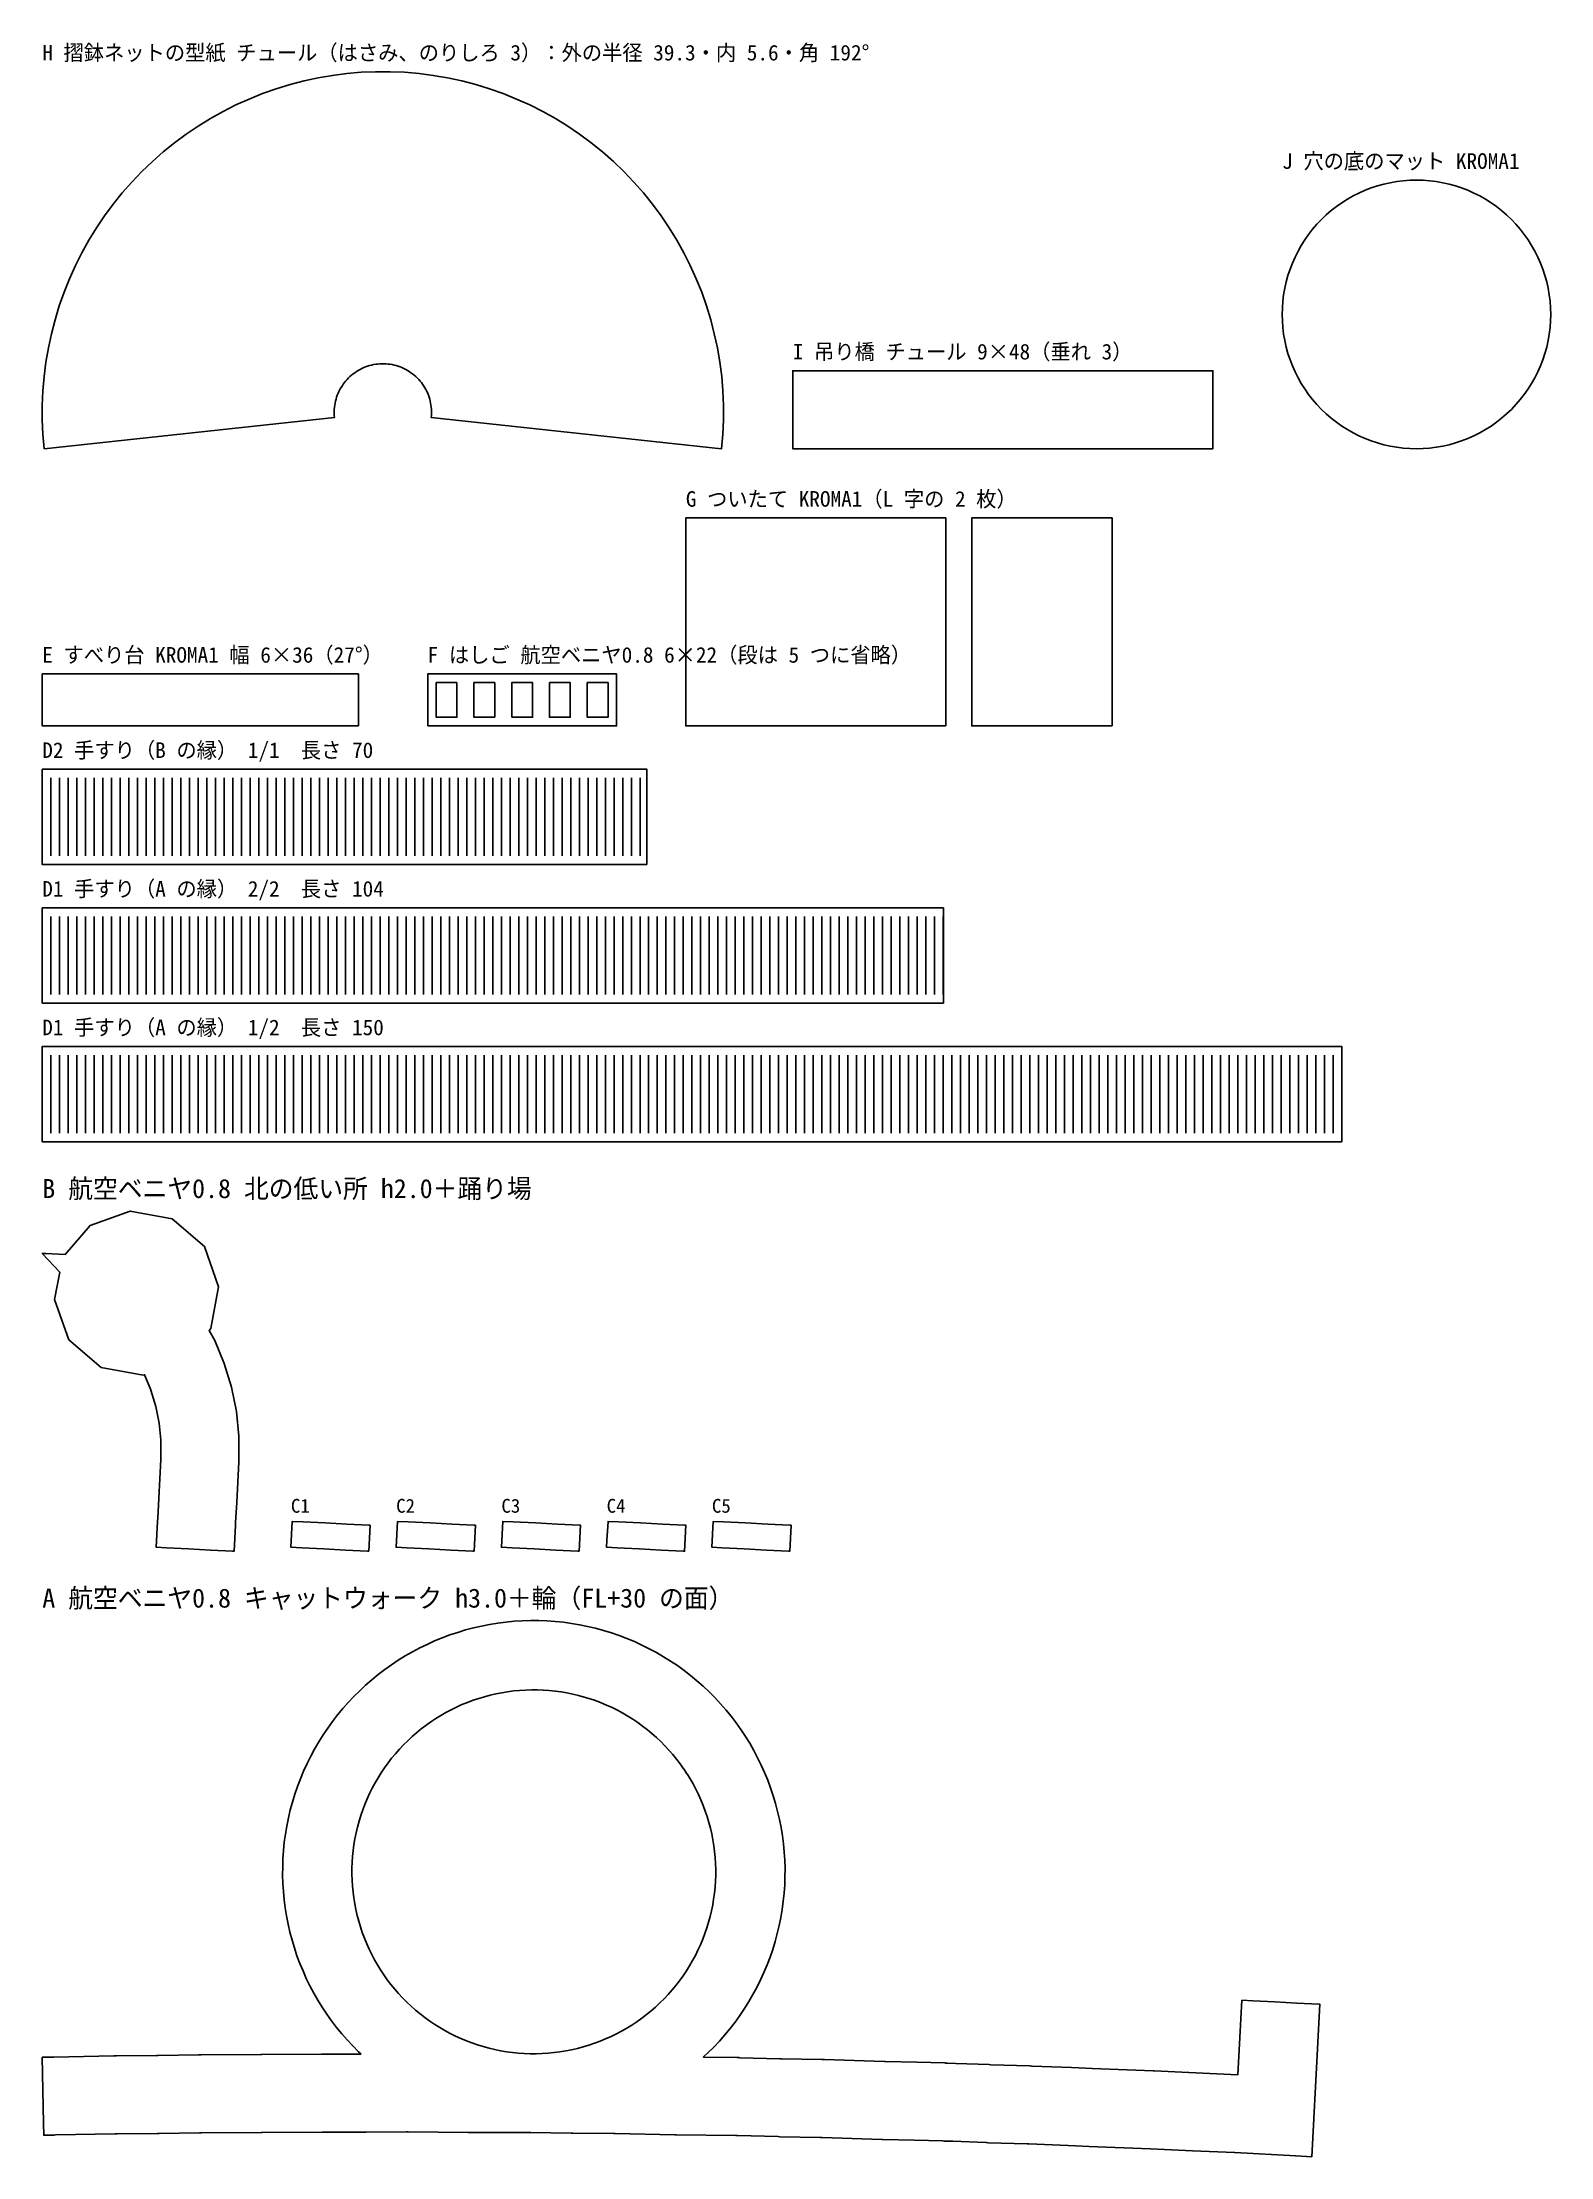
# Model space of a CAD drawing. Header units: millimetres. Extents: x 5 to 179, y 5 to 249.
import ezdxf

# ---------------------------------------------------------------- set-up
doc = ezdxf.new("R2010")
doc.units = ezdxf.units.MM
for name, color, linetype in [('CUT_red', 1, 'Continuous'), ('ENGRAVE_blue', 5, 'Continuous'), ('REF_delete', 7, 'Continuous')]:
    doc.layers.add(name, color=color, linetype=linetype)

msp = doc.modelspace()

# ---------------------------------------------------------------- linework, layer by layer
at = {"layer": 'CUT_red'}
for points in [[(179.13, 217.65), (179.11, 216.89), (179.06, 216.13), (178.96, 215.37), (178.83, 214.62), (178.67, 213.88), (178.46, 213.15), (178.23, 212.42), (177.95, 211.72), (177.64, 211.02), (177.3, 210.34), (176.93, 209.68), (176.52, 209.04), (176.08, 208.41), (175.61, 207.81), (175.12, 207.24), (174.59, 206.69), (174.04, 206.16), (173.46, 205.67), (172.86, 205.2), (172.24, 204.76), (171.6, 204.35), (170.94, 203.98), (170.26, 203.63), (169.56, 203.33), (168.85, 203.05), (168.13, 202.81), (167.4, 202.61), (166.66, 202.44), (165.91, 202.31), (165.15, 202.22), (164.39, 202.17), (163.63, 202.15), (162.87, 202.17), (162.11, 202.22), (161.36, 202.31), (160.61, 202.44), (159.87, 202.61), (159.13, 202.81), (158.41, 203.05), (157.7, 203.33), (157, 203.63), (156.32, 203.98), (155.66, 204.35), (155.02, 204.76), (154.4, 205.2), (153.8, 205.67), (153.22, 206.16), (152.67, 206.69), (152.15, 207.24), (151.65, 207.81), (151.18, 208.41), (150.74, 209.04), (150.34, 209.68), (149.96, 210.34), (149.62, 211.02), (149.31, 211.72), (149.04, 212.42), (148.8, 213.15), (148.6, 213.88), (148.43, 214.62), (148.3, 215.37), (148.21, 216.13), (148.15, 216.89), (148.13, 217.65), (148.15, 218.41), (148.21, 219.17), (148.3, 219.92), (148.43, 220.67), (148.6, 221.41), (148.8, 222.15), (149.04, 222.87), (149.31, 223.58), (149.62, 224.27), (149.96, 224.95), (150.34, 225.62), (150.74, 226.26), (151.18, 226.88), (151.65, 227.48), (152.15, 228.06), (152.67, 228.61), (153.22, 229.13), (153.8, 229.63), (154.4, 230.1), (155.02, 230.53), (155.66, 230.94), (156.32, 231.32), (157, 231.66), (157.7, 231.97), (158.41, 232.24), (159.13, 232.48), (159.87, 232.68), (160.61, 232.85), (161.36, 232.98), (162.11, 233.07), (162.87, 233.13), (163.63, 233.15), (164.39, 233.13), (165.15, 233.07), (165.91, 232.98), (166.66, 232.85), (167.4, 232.68), (168.13, 232.48), (168.85, 232.24), (169.56, 231.97), (170.26, 231.66), (170.94, 231.32), (171.6, 230.94), (172.24, 230.53), (172.86, 230.1), (173.46, 229.63), (174.04, 229.13), (174.59, 228.61), (175.12, 228.06), (175.61, 227.48), (176.08, 226.88), (176.52, 226.26), (176.93, 225.62), (177.3, 224.95), (177.64, 224.27), (177.95, 223.58), (178.23, 222.87), (178.46, 222.15), (178.67, 221.41), (178.83, 220.67), (178.96, 219.92), (179.06, 219.17), (179.11, 218.41), (179.13, 217.65)], [(109.29, 170.15), (109.29, 194.15), (79.29, 194.15), (79.29, 170.15), (109.29, 170.15)], [(128.49, 170.15), (128.49, 194.15), (112.29, 194.15), (112.29, 170.15), (128.49, 170.15)], [(41.49, 170.15), (41.49, 176.15), (5, 176.15), (5, 170.15), (41.49, 170.15)], [(49.49, 170.15), (49.49, 176.15), (71.29, 176.15), (71.29, 170.15), (49.49, 170.15)], [(52.87, 175.15), (50.47, 175.15), (50.47, 171.15), (52.87, 171.15), (52.87, 175.15)], [(57.23, 171.15), (57.23, 175.15), (54.83, 175.15), (54.83, 171.15), (57.23, 171.15)], [(59.19, 171.15), (61.59, 171.15), (61.59, 175.15), (59.19, 175.15), (59.19, 171.15)], [(63.55, 175.15), (63.55, 171.15), (65.95, 171.15), (65.95, 175.15), (63.55, 175.15)], [(70.31, 175.15), (67.91, 175.15), (67.91, 171.15), (70.31, 171.15), (70.31, 175.15)], [(74.8, 154.15), (74.8, 165.15), (5, 165.15), (5, 154.15), (74.8, 154.15)], [(109.02, 138.15), (109.02, 149.15), (5, 149.15), (5, 138.15), (109.02, 138.15)], [(155, 122.15), (155, 133.15), (5, 133.15), (5, 122.15), (155, 122.15)], [(15.15, 114.15), (15.15, 114.15), (19.98, 113.25), (19.98, 113.25), (19.98, 113.25), (23.72, 110.06), (23.72, 110.06), (23.72, 110.06), (25.36, 105.42), (25.36, 105.42), (25.36, 105.42), (24.47, 100.59), (24.47, 100.59), (24.47, 100.59), (24.28, 100.37), (24.28, 100.37), (24.28, 100.37), (24.28, 100.36), (24.28, 100.36), (24.28, 100.36), (24.28, 100.36), (24.28, 100.36), (24.28, 100.36), (24.28, 100.36), (24.28, 100.36), (24.28, 100.36), (24.28, 100.36), (24.9, 99.22), (24.9, 99.22), (26.01, 96.57), (26.01, 96.57), (26.86, 93.83), (26.86, 93.82), (27.42, 91.01), (27.42, 91.01), (27.7, 88.15), (27.7, 88.15), (27.69, 85.21), (27.69, 85.21), (27.44, 80.53), (27.31, 78.2), (27.3, 77.9), (27.3, 77.88), (27.3, 77.88), (27.3, 77.85), (27.3, 77.85), (27.14, 74.88), (27.14, 74.88), (27.14, 74.88), (26.98, 74.89), (26.98, 74.89), (24.43, 75.02), (24.43, 75.02), (21.88, 75.15), (21.88, 75.15), (19.33, 75.28), (19.33, 75.28), (18.15, 75.34), (18.15, 75.34), (18.15, 75.34), (18.15, 75.34), (18.31, 78.33), (18.31, 78.33), (18.31, 78.36), (18.31, 78.36), (18.31, 78.38), (18.33, 78.68), (18.45, 81.01), (18.69, 85.47), (18.69, 85.47), (18.7, 87.73), (18.7, 87.73), (18.51, 89.68), (18.51, 89.68), (18.12, 91.61), (18.12, 91.61), (17.54, 93.49), (17.54, 93.5), (16.8, 95.25), (16.8, 95.25), (16.8, 95.26), (16.8, 95.26), (16.8, 95.26), (16.8, 95.26), (16.8, 95.26), (16.8, 95.26), (16.8, 95.26), (16.8, 95.26), (16.79, 95.26), (16.79, 95.26), (16.79, 95.26), (16.79, 95.26), (16.79, 95.26), (16.79, 95.26), (16.64, 95.21), (16.64, 95.21), (16.64, 95.21), (11.8, 96.1), (11.8, 96.1), (11.8, 96.1), (8.06, 99.29), (8.06, 99.29), (8.06, 99.29), (6.42, 103.93), (6.42, 103.93), (6.42, 103.93), (7.01, 107.1), (7.01, 107.1), (7.01, 107.1), (7.01, 107.1), (7.01, 107.1), (7.01, 107.1), (7.01, 107.1), (7.01, 107.1), (7.01, 107.11), (7.01, 107.11), (7.01, 107.11), (5, 109.26), (5, 109.26), (5, 109.26), (5.4, 109.24), (7.64, 109.15), (7.64, 109.15), (7.64, 109.15), (7.64, 109.15), (7.64, 109.15), (7.64, 109.15), (7.64, 109.15), (7.64, 109.15), (7.65, 109.15), (7.65, 109.15), (10.51, 112.5), (10.51, 112.5), (10.51, 112.5), (15.15, 114.15), (15.15, 114.15)], [(42.69, 74.88), (42.55, 74.89), (40.02, 75.02), (37.49, 75.15), (34.96, 75.28), (33.7, 75.34), (33.86, 78.33), (35.1, 78.27), (37.64, 78.15), (40.17, 78.02), (42.71, 77.89), (42.85, 77.88), (42.69, 74.88)], [(54.84, 74.88), (54.7, 74.89), (52.16, 75.02), (49.63, 75.15), (47.09, 75.28), (45.85, 75.34), (46.01, 78.33), (47.24, 78.27), (49.78, 78.15), (52.32, 78.02), (54.86, 77.89), (55, 77.88), (54.84, 74.88)], [(66.99, 74.88), (66.84, 74.89), (64.3, 75.02), (61.77, 75.15), (59.23, 75.28), (58, 75.34), (58.16, 78.33), (59.37, 78.27), (61.92, 78.15), (64.46, 78.02), (67, 77.89), (67.15, 77.88), (66.99, 74.88)], [(79.18, 75.64), (79.14, 74.88), (78.99, 74.89), (76.45, 75.02), (73.9, 75.15), (71.36, 75.28), (70.15, 75.34), (70.19, 76.12), (70.31, 78.33), (71.51, 78.27), (74.05, 78.15), (76.6, 78.02), (79.15, 77.89), (79.3, 77.88), (79.18, 75.64)], [(91.45, 77.85), (91.29, 74.88), (91.14, 74.89), (88.59, 75.02), (86.04, 75.15), (83.5, 75.28), (82.3, 75.34), (82.46, 78.33), (83.64, 78.27), (86.19, 78.15), (88.74, 78.02), (91.29, 77.89), (91.45, 77.88), (91.45, 77.85)], [(5, 16.48), (5, 16.48), (6.24, 16.5), (6.24, 16.5), (6.35, 16.5), (6.35, 16.5), (13.25, 16.64), (13.28, 16.64), (13.31, 16.64), (13.48, 16.65), (13.52, 16.65), (13.55, 16.65), (18.2, 16.69), (18.2, 16.69), (18.37, 16.69), (18.37, 16.69), (23.02, 16.76), (23.06, 16.76), (23.09, 16.76), (23.26, 16.77), (23.3, 16.77), (23.33, 16.77), (30.22, 16.79), (30.22, 16.79), (30.34, 16.79), (30.34, 16.79), (37.23, 16.85), (37.26, 16.85), (37.3, 16.85), (37.47, 16.85), (37.5, 16.85), (37.54, 16.85), (41.77, 16.84), (41.77, 16.84), (41.77, 16.84), (41.77, 16.84), (41.77, 16.84), (41.77, 16.84), (41.77, 16.84), (41.77, 16.84), (41.77, 16.85), (41.77, 16.85), (41.77, 16.85), (41.77, 16.85), (41.77, 16.85), (41.78, 16.85), (41.78, 16.85), (41.78, 16.85), (41.78, 16.85), (41.78, 16.85), (41.78, 16.85), (41.77, 16.86), (41.77, 16.86), (41.77, 16.86), (41.77, 16.86), (41.77, 16.86), (41.77, 16.86), (41.51, 17.11), (41.51, 17.11), (40.84, 17.78), (40.84, 17.78), (40.19, 18.48), (40.19, 18.48), (39.57, 19.19), (39.57, 19.19), (38.97, 19.93), (38.97, 19.93), (38.39, 20.68), (38.39, 20.68), (37.84, 21.46), (37.84, 21.46), (37.32, 22.25), (37.32, 22.25), (36.82, 23.06), (36.82, 23.06), (36.35, 23.88), (36.35, 23.88), (35.9, 24.72), (35.9, 24.72), (35.48, 25.57), (35.48, 25.57), (35.1, 26.44), (35.1, 26.44), (34.74, 27.31), (34.74, 27.31), (34.4, 28.2), (34.4, 28.2), (34.1, 29.1), (34.1, 29.1), (33.83, 30.01), (33.83, 30.01), (33.59, 30.93), (33.59, 30.93), (33.37, 31.85), (33.37, 31.85), (33.19, 32.79), (33.19, 32.79), (33.04, 33.72), (33.04, 33.72), (32.92, 34.66), (32.92, 34.66), (32.83, 35.61), (32.83, 35.61), (32.77, 36.55), (32.77, 36.56), (32.74, 37.5), (32.74, 37.5), (32.75, 38.45), (32.75, 38.45), (32.78, 39.4), (32.78, 39.4), (32.84, 40.35), (32.84, 40.35), (32.94, 41.29), (32.94, 41.29), (33.07, 42.23), (33.07, 42.23), (33.22, 43.17), (33.22, 43.17), (33.41, 44.1), (33.41, 44.1), (33.63, 45.02), (33.63, 45.02), (33.88, 45.94), (33.88, 45.94), (34.16, 46.84), (34.16, 46.84), (34.47, 47.74), (34.47, 47.74), (34.8, 48.63), (34.8, 48.63), (35.17, 49.51), (35.17, 49.51), (35.56, 50.37), (35.56, 50.37), (35.99, 51.22), (35.99, 51.22), (36.44, 52.05), (36.44, 52.05), (36.91, 52.87), (36.91, 52.87), (37.42, 53.68), (37.42, 53.68), (37.95, 54.47), (37.95, 54.47), (38.5, 55.24), (38.5, 55.24), (39.08, 55.99), (39.08, 55.99), (39.69, 56.72), (39.69, 56.72), (40.31, 57.43), (40.31, 57.43), (40.96, 58.12), (40.96, 58.12), (41.64, 58.79), (41.64, 58.79), (42.33, 59.44), (42.33, 59.44), (43.05, 60.06), (43.05, 60.06), (43.78, 60.66), (43.78, 60.66), (44.54, 61.23), (44.54, 61.23), (45.31, 61.78), (45.31, 61.78), (46.1, 62.31), (46.1, 62.31), (46.91, 62.81), (46.91, 62.81), (47.73, 63.28), (47.73, 63.28), (48.57, 63.72), (48.57, 63.72), (49.42, 64.14), (49.42, 64.14), (50.29, 64.53), (50.29, 64.53), (51.17, 64.89), (51.17, 64.89), (52.06, 65.22), (52.06, 65.22), (52.96, 65.52), (52.96, 65.52), (53.87, 65.8), (53.87, 65.8), (54.78, 66.04), (54.78, 66.04), (55.71, 66.25), (55.71, 66.25), (56.64, 66.43), (56.64, 66.43), (57.58, 66.59), (57.58, 66.59), (58.52, 66.71), (58.52, 66.71), (59.46, 66.8), (59.46, 66.8), (60.41, 66.86), (60.41, 66.86), (61.36, 66.88), (61.36, 66.88), (62.31, 66.88), (62.31, 66.88), (63.25, 66.85), (63.25, 66.85), (64.2, 66.78), (64.2, 66.78), (65.15, 66.69), (65.15, 66.69), (66.09, 66.56), (66.09, 66.56), (67.02, 66.4), (67.02, 66.4), (67.95, 66.21), (67.95, 66.21), (68.88, 65.99), (68.88, 65.99), (69.79, 65.75), (69.79, 65.75), (70.7, 65.47), (70.7, 65.47), (71.6, 65.16), (71.6, 65.16), (72.48, 64.82), (72.48, 64.82), (73.36, 64.46), (73.36, 64.46), (74.22, 64.06), (74.22, 64.06), (75.07, 63.64), (75.07, 63.64), (75.91, 63.19), (75.91, 63.19), (76.73, 62.71), (76.73, 62.71), (77.53, 62.21), (77.53, 62.21), (78.32, 61.68), (78.32, 61.68), (79.09, 61.12), (79.09, 61.12), (79.84, 60.54), (79.84, 60.54), (80.57, 59.94), (80.57, 59.94), (81.28, 59.31), (81.28, 59.31), (81.97, 58.66), (81.97, 58.66), (82.64, 57.99), (82.64, 57.99), (83.29, 57.29), (83.29, 57.29), (83.91, 56.58), (83.91, 56.58), (84.51, 55.84), (84.51, 55.84), (85.09, 55.09), (85.09, 55.09), (85.64, 54.31), (85.64, 54.31), (86.16, 53.52), (86.16, 53.52), (86.66, 52.72), (86.66, 52.72), (87.13, 51.89), (87.13, 51.89), (87.58, 51.05), (87.58, 51.05), (87.99, 50.2), (87.99, 50.2), (88.38, 49.34), (88.38, 49.34), (88.74, 48.46), (88.74, 48.46), (89.08, 47.57), (89.08, 47.57), (89.38, 46.67), (89.38, 46.67), (89.65, 45.76), (89.65, 45.76), (89.89, 44.84), (89.89, 44.84), (90.11, 43.92), (90.11, 43.92), (90.29, 42.99), (90.29, 42.99), (90.44, 42.05), (90.44, 42.05), (90.56, 41.11), (90.56, 41.11), (90.65, 40.16), (90.65, 40.16), (90.71, 39.22), (90.71, 39.22), (90.74, 38.27), (90.74, 38.27), (90.73, 37.32), (90.73, 37.32), (90.7, 36.37), (90.7, 36.37), (90.63, 35.42), (90.63, 35.42), (90.54, 34.48), (90.54, 34.48), (90.41, 33.54), (90.41, 33.54), (90.25, 32.6), (90.25, 32.6), (90.07, 31.67), (90.07, 31.67), (89.85, 30.75), (89.85, 30.75), (89.6, 29.83), (89.6, 29.83), (89.32, 28.93), (89.32, 28.93), (89.01, 28.03), (89.01, 28.03), (88.68, 27.14), (88.68, 27.14), (88.31, 26.27), (88.31, 26.27), (87.92, 25.4), (87.92, 25.4), (87.49, 24.55), (87.49, 24.55), (87.04, 23.72), (87.04, 23.72), (86.57, 22.9), (86.57, 22.9), (86.06, 22.09), (86.06, 22.09), (85.53, 21.31), (85.53, 21.31), (84.98, 20.54), (84.98, 20.54), (84.4, 19.79), (84.4, 19.79), (83.79, 19.05), (83.79, 19.05), (83.17, 18.34), (83.16, 18.34), (82.51, 17.65), (82.51, 17.65), (81.84, 16.98), (81.84, 16.98), (81.34, 16.51), (81.34, 16.51), (81.34, 16.51), (81.33, 16.51), (81.33, 16.51), (81.33, 16.51), (81.33, 16.51), (81.33, 16.51), (81.33, 16.51), (81.33, 16.51), (81.33, 16.5), (81.33, 16.5), (81.33, 16.5), (81.33, 16.5), (81.33, 16.5), (81.34, 16.5), (81.34, 16.5), (81.34, 16.5), (81.34, 16.5), (81.34, 16.5), (81.34, 16.5), (81.34, 16.5), (81.34, 16.5), (81.34, 16.5), (81.34, 16.5), (85.2, 16.44), (85.23, 16.44), (85.27, 16.44), (85.44, 16.44), (85.47, 16.43), (85.51, 16.43), (90.16, 16.31), (90.16, 16.31), (90.32, 16.31), (90.32, 16.31), (94.98, 16.22), (95.01, 16.22), (95.04, 16.22), (95.22, 16.21), (95.25, 16.21), (95.28, 16.21), (102.17, 16), (102.17, 16), (102.29, 16), (102.29, 16), (105.94, 15.9), (109.18, 15.82), (109.21, 15.82), (109.24, 15.81), (109.42, 15.81), (109.45, 15.81), (109.48, 15.81), (110.46, 15.77), (114.32, 15.63), (114.32, 15.63), (114.49, 15.62), (118.95, 15.48), (118.99, 15.48), (119.02, 15.48), (119.19, 15.47), (119.23, 15.47), (119.26, 15.47), (123.8, 15.28), (124.66, 15.24), (126.2, 15.18), (126.2, 15.18), (133.23, 14.91), (133.3, 14.91), (133.37, 14.91), (138.18, 14.67), (138.18, 14.67), (143, 14.46), (143.02, 14.46), (143.02, 14.46), (143.02, 14.46), (143.03, 14.46), (143.03, 14.46), (143.03, 14.46), (143.03, 14.47), (143.03, 14.47), (143.03, 14.47), (143.03, 14.47), (143.03, 14.47), (143.03, 14.47), (143.03, 14.47), (143.03, 14.47), (143.03, 14.47), (143.03, 14.47), (143.03, 14.47), (143.49, 23.05), (143.49, 23.05), (143.49, 23.05), (144.75, 22.99), (147.28, 22.87), (149.81, 22.74), (152.35, 22.61), (152.48, 22.6), (152.48, 22.6), (152.48, 22.6), (151.54, 5), (151.54, 5), (151.54, 5), (149.7, 5.09), (149.7, 5.09), (142.65, 5.47), (142.65, 5.47), (142.64, 5.47), (142.64, 5.47), (142.62, 5.47), (142.62, 5.47), (137.77, 5.68), (132.92, 5.92), (132.92, 5.92), (132.91, 5.92), (132.91, 5.92), (132.9, 5.92), (132.9, 5.92), (125.84, 6.18), (124.28, 6.25), (123.42, 6.29), (118.88, 6.48), (118.88, 6.48), (118.87, 6.48), (118.87, 6.48), (118.86, 6.48), (118.86, 6.48), (118.69, 6.49), (118.69, 6.49), (118.68, 6.49), (118.68, 6.49), (118.68, 6.49), (118.68, 6.49), (114.21, 6.62), (114, 6.63), (113.91, 6.63), (110.12, 6.78), (109.15, 6.81), (109.15, 6.81), (109.14, 6.81), (109.14, 6.81), (109.13, 6.81), (109.13, 6.81), (108.96, 6.82), (108.96, 6.82), (108.95, 6.82), (108.95, 6.82), (108.94, 6.82), (108.94, 6.82), (105.7, 6.9), (102.04, 7), (101.91, 7), (95.01, 7.22), (95.01, 7.22), (95, 7.22), (95, 7.22), (94.99, 7.22), (94.99, 7.22), (94.82, 7.22), (94.82, 7.22), (94.81, 7.22), (94.81, 7.22), (94.8, 7.22), (94.8, 7.22), (90.14, 7.31), (89.94, 7.32), (85.27, 7.44), (85.27, 7.44), (85.26, 7.44), (85.26, 7.44), (85.26, 7.44), (85.26, 7.44), (85.08, 7.44), (85.08, 7.44), (85.08, 7.44), (85.08, 7.44), (85.07, 7.44), (85.07, 7.44), (78.17, 7.54), (78.03, 7.54), (71.13, 7.68), (71.13, 7.68), (71.12, 7.68), (71.12, 7.68), (71.12, 7.68), (71.12, 7.68), (70.94, 7.68), (70.94, 7.68), (70.93, 7.68), (70.93, 7.68), (70.93, 7.68), (70.93, 7.68), (66.26, 7.71), (66.06, 7.72), (61.39, 7.78), (61.39, 7.78), (61.39, 7.78), (61.39, 7.78), (61.38, 7.78), (61.38, 7.78), (61.2, 7.79), (61.2, 7.79), (61.2, 7.79), (61.2, 7.79), (61.19, 7.79), (61.19, 7.79), (54.29, 7.81), (54.15, 7.81), (47.25, 7.86), (47.25, 7.86), (47.24, 7.86), (47.24, 7.86), (47.23, 7.86), (47.23, 7.86), (47.06, 7.86), (47.06, 7.86), (47.05, 7.86), (47.05, 7.86), (47.05, 7.86), (47.05, 7.86), (42.38, 7.84), (42.18, 7.84), (37.51, 7.85), (37.51, 7.85), (37.5, 7.85), (37.5, 7.85), (37.5, 7.85), (37.5, 7.85), (37.32, 7.85), (37.32, 7.85), (37.32, 7.85), (37.32, 7.85), (37.31, 7.85), (37.31, 7.85), (30.41, 7.79), (30.27, 7.79), (23.37, 7.77), (23.37, 7.77), (23.36, 7.77), (23.36, 7.77), (23.35, 7.77), (23.35, 7.77), (23.18, 7.76), (23.18, 7.76), (23.17, 7.76), (23.17, 7.76), (23.16, 7.76), (23.16, 7.76), (18.5, 7.69), (18.3, 7.69), (13.63, 7.65), (13.63, 7.65), (13.62, 7.65), (13.62, 7.65), (13.62, 7.65), (13.62, 7.65), (13.44, 7.65), (13.44, 7.65), (13.43, 7.65), (13.43, 7.65), (13.43, 7.65), (13.43, 7.65), (6.53, 7.51), (6.39, 7.5), (5.17, 7.48), (5.17, 7.48), (5.17, 7.48), (5.14, 8.89), (5, 16.48), (5, 16.48)], [(64.75, 17.1), (64.75, 17.1), (65.43, 17.21), (65.43, 17.21), (66.11, 17.35), (66.11, 17.35), (66.78, 17.5), (66.78, 17.5), (67.44, 17.67), (67.44, 17.67), (68.1, 17.87), (68.1, 17.87), (68.75, 18.09), (68.75, 18.09), (69.4, 18.33), (69.4, 18.33), (70.03, 18.59), (70.03, 18.59), (70.66, 18.87), (70.66, 18.87), (71.27, 19.18), (71.28, 19.18), (71.88, 19.5), (71.88, 19.5), (72.48, 19.84), (72.48, 19.84), (73.06, 20.2), (73.06, 20.2), (73.64, 20.58), (73.64, 20.58), (74.2, 20.98), (74.2, 20.98), (74.74, 21.4), (74.74, 21.4), (75.27, 21.83), (75.27, 21.83), (75.79, 22.28), (75.79, 22.28), (76.3, 22.75), (76.3, 22.75), (76.78, 23.23), (76.78, 23.23), (77.25, 23.73), (77.25, 23.73), (77.71, 24.25), (77.71, 24.25), (78.15, 24.78), (78.15, 24.78), (78.57, 25.32), (78.57, 25.32), (78.97, 25.88), (78.97, 25.88), (79.35, 26.45), (79.35, 26.45), (79.72, 27.03), (79.72, 27.03), (80.06, 27.63), (80.06, 27.63), (80.39, 28.23), (80.39, 28.23), (80.69, 28.85), (80.69, 28.85), (80.98, 29.47), (80.98, 29.47), (81.25, 30.11), (81.25, 30.11), (81.49, 30.75), (81.49, 30.75), (81.71, 31.4), (81.71, 31.4), (81.91, 32.06), (81.91, 32.06), (82.09, 32.72), (82.09, 32.72), (82.25, 33.39), (82.25, 33.39), (82.39, 34.06), (82.39, 34.06), (82.5, 34.74), (82.5, 34.74), (82.59, 35.42), (82.59, 35.42), (82.66, 36.1), (82.66, 36.1), (82.71, 36.79), (82.71, 36.79), (82.74, 37.48), (82.74, 37.48), (82.74, 38.16), (82.74, 38.16), (82.72, 38.85), (82.72, 38.85), (82.67, 39.54), (82.67, 39.54), (82.61, 40.22), (82.61, 40.22), (82.52, 40.9), (82.52, 40.9), (82.41, 41.58), (82.41, 41.58), (82.28, 42.25), (82.28, 42.25), (82.13, 42.92), (82.13, 42.92), (81.95, 43.59), (81.95, 43.59), (81.75, 44.25), (81.75, 44.25), (81.53, 44.9), (81.53, 44.9), (81.29, 45.54), (81.29, 45.54), (81.03, 46.18), (81.03, 46.18), (80.75, 46.8), (80.75, 46.8), (80.45, 47.42), (80.45, 47.42), (80.13, 48.03), (80.13, 48.03), (79.79, 48.62), (79.79, 48.62), (79.43, 49.21), (79.42, 49.21), (79.05, 49.78), (79.04, 49.78), (78.65, 50.34), (78.65, 50.34), (78.23, 50.89), (78.23, 50.89), (77.8, 51.42), (77.8, 51.42), (77.34, 51.94), (77.34, 51.94), (76.88, 52.44), (76.88, 52.44), (76.39, 52.93), (76.39, 52.93), (75.89, 53.4), (75.89, 53.4), (75.38, 53.86), (75.38, 53.86), (74.85, 54.29), (74.85, 54.29), (74.3, 54.71), (74.3, 54.71), (73.75, 55.12), (73.75, 55.12), (73.18, 55.5), (73.18, 55.5), (72.59, 55.86), (72.59, 55.86), (72, 56.21), (72, 56.21), (71.39, 56.53), (71.39, 56.54), (70.78, 56.84), (70.78, 56.84), (70.15, 57.13), (70.15, 57.13), (69.52, 57.39), (69.52, 57.39), (68.88, 57.64), (68.88, 57.64), (68.23, 57.86), (68.23, 57.86), (67.57, 58.06), (67.57, 58.06), (66.91, 58.24), (66.91, 58.24), (66.24, 58.4), (66.24, 58.4), (65.56, 58.53), (65.56, 58.53), (64.89, 58.65), (64.89, 58.65), (64.21, 58.74), (64.21, 58.74), (63.52, 58.81), (63.52, 58.81), (62.84, 58.86), (62.84, 58.86), (62.15, 58.88), (62.15, 58.88), (61.46, 58.88), (61.46, 58.88), (60.78, 58.86), (60.78, 58.86), (60.09, 58.82), (60.09, 58.82), (59.41, 58.76), (59.41, 58.76), (58.72, 58.67), (58.72, 58.67), (58.05, 58.56), (58.05, 58.56), (57.37, 58.43), (57.37, 58.43), (56.7, 58.27), (56.7, 58.27), (56.04, 58.1), (56.04, 58.1), (55.38, 57.9), (55.38, 57.9), (54.73, 57.68), (54.73, 57.68), (54.08, 57.44), (54.08, 57.44), (53.45, 57.18), (53.45, 57.18), (52.82, 56.9), (52.82, 56.9), (52.2, 56.6), (52.2, 56.6), (51.6, 56.27), (51.6, 56.27), (51, 55.93), (51, 55.93), (50.42, 55.57), (50.42, 55.57), (49.84, 55.19), (49.84, 55.19), (49.28, 54.79), (49.28, 54.79), (48.74, 54.38), (48.74, 54.38), (48.2, 53.94), (48.2, 53.94), (47.69, 53.49), (47.69, 53.49), (47.18, 53.02), (47.18, 53.02), (46.7, 52.54), (46.7, 52.54), (46.22, 52.04), (46.22, 52.04), (45.77, 51.52), (45.77, 51.52), (45.33, 50.99), (45.33, 50.99), (44.91, 50.45), (44.91, 50.45), (44.51, 49.89), (44.51, 49.89), (44.13, 49.32), (44.13, 49.32), (43.76, 48.74), (43.76, 48.74), (43.42, 48.15), (43.42, 48.15), (43.09, 47.54), (43.09, 47.54), (42.78, 46.92), (42.78, 46.92), (42.5, 46.3), (42.5, 46.3), (42.23, 45.67), (42.23, 45.67), (41.99, 45.02), (41.99, 45.02), (41.77, 44.37), (41.77, 44.37), (41.57, 43.72), (41.57, 43.72), (41.39, 43.05), (41.39, 43.05), (41.23, 42.38), (41.23, 42.38), (41.09, 41.71), (41.09, 41.71), (40.98, 41.03), (40.98, 41.03), (40.88, 40.35), (40.88, 40.35), (40.82, 39.67), (40.82, 39.67), (40.77, 38.98), (40.77, 38.98), (40.74, 38.3), (40.74, 38.3), (40.74, 37.61), (40.74, 37.61), (40.76, 36.92), (40.76, 36.92), (40.8, 36.24), (40.8, 36.24), (40.87, 35.55), (40.87, 35.55), (40.96, 34.87), (40.96, 34.87), (41.07, 34.19), (41.07, 34.19), (41.2, 33.52), (41.2, 33.52), (41.35, 32.85), (41.35, 32.85), (41.53, 32.18), (41.53, 32.18), (41.73, 31.53), (41.73, 31.53), (41.94, 30.87), (41.94, 30.87), (42.18, 30.23), (42.18, 30.23), (42.45, 29.59), (42.45, 29.59), (42.73, 28.97), (42.73, 28.97), (43.03, 28.35), (43.03, 28.35), (43.35, 27.74), (43.35, 27.74), (43.69, 27.15), (43.69, 27.15), (44.05, 26.56), (44.05, 26.56), (44.43, 25.99), (44.43, 25.99), (44.83, 25.43), (44.83, 25.43), (45.25, 24.88), (45.25, 24.88), (45.68, 24.35), (45.68, 24.35), (46.13, 23.83), (46.13, 23.83), (46.6, 23.33), (46.6, 23.33), (47.09, 22.84), (47.09, 22.84), (47.59, 22.37), (47.59, 22.37), (48.1, 21.92), (48.1, 21.92), (48.63, 21.48), (48.63, 21.48), (49.18, 21.06), (49.18, 21.06), (49.73, 20.66), (49.73, 20.66), (50.3, 20.27), (50.3, 20.27), (50.89, 19.91), (50.89, 19.91), (51.48, 19.56), (51.48, 19.56), (52.09, 19.24), (52.09, 19.24), (52.7, 18.93), (52.7, 18.93), (53.33, 18.65), (53.33, 18.65), (53.96, 18.38), (53.96, 18.38), (54.6, 18.14), (54.6, 18.14), (55.25, 17.91), (55.25, 17.91), (55.91, 17.71), (55.91, 17.71), (56.57, 17.53), (56.57, 17.53), (57.24, 17.37), (57.24, 17.37), (57.91, 17.24), (57.91, 17.24), (58.59, 17.12), (58.59, 17.12), (59.27, 17.03), (59.27, 17.03), (59.96, 16.96), (59.96, 16.96), (60.64, 16.91), (60.64, 16.91), (61.33, 16.89), (61.33, 16.89), (62.02, 16.89), (62.02, 16.89), (62.7, 16.91), (62.7, 16.91), (63.39, 16.95), (63.39, 16.95), (64.07, 17.02), (64.07, 17.02), (64.75, 17.1)]]:
    msp.add_lwpolyline(points, dxfattribs=at)
at = {"layer": 'ENGRAVE_blue'}
for points in [[(6, 155.15), (6, 164.15)], [(7, 155.15), (7, 164.15)], [(8, 155.15), (8, 164.15)], [(9, 155.15), (9, 164.15)], [(10, 155.15), (10, 164.15)], [(11, 155.15), (11, 164.15)], [(12, 155.15), (12, 164.15)], [(13, 155.15), (13, 164.15)], [(14, 155.15), (14, 164.15)], [(15, 155.15), (15, 164.15)], [(16, 155.15), (16, 164.15)], [(17, 155.15), (17, 164.15)], [(18, 155.15), (18, 164.15)], [(19, 155.15), (19, 164.15)], [(20, 155.15), (20, 164.15)], [(21, 155.15), (21, 164.15)], [(22, 155.15), (22, 164.15)], [(23, 155.15), (23, 164.15)], [(24, 155.15), (24, 164.15)], [(25, 155.15), (25, 164.15)], [(26, 155.15), (26, 164.15)], [(27, 155.15), (27, 164.15)], [(28, 155.15), (28, 164.15)], [(29, 155.15), (29, 164.15)], [(30, 155.15), (30, 164.15)], [(31, 155.15), (31, 164.15)], [(32, 155.15), (32, 164.15)], [(33, 155.15), (33, 164.15)], [(34, 155.15), (34, 164.15)], [(35, 155.15), (35, 164.15)], [(36, 155.15), (36, 164.15)], [(37, 155.15), (37, 164.15)], [(38, 155.15), (38, 164.15)], [(39, 155.15), (39, 164.15)], [(40, 155.15), (40, 164.15)], [(41, 155.15), (41, 164.15)], [(42, 155.15), (42, 164.15)], [(43, 155.15), (43, 164.15)], [(44, 155.15), (44, 164.15)], [(45, 155.15), (45, 164.15)], [(46, 155.15), (46, 164.15)], [(47, 155.15), (47, 164.15)], [(48, 155.15), (48, 164.15)], [(49, 155.15), (49, 164.15)], [(50, 155.15), (50, 164.15)], [(51, 155.15), (51, 164.15)], [(52, 155.15), (52, 164.15)], [(53, 155.15), (53, 164.15)], [(54, 155.15), (54, 164.15)], [(55, 155.15), (55, 164.15)], [(56, 155.15), (56, 164.15)], [(57, 155.15), (57, 164.15)], [(58, 155.15), (58, 164.15)], [(59, 155.15), (59, 164.15)], [(60, 155.15), (60, 164.15)], [(61, 155.15), (61, 164.15)], [(62, 155.15), (62, 164.15)], [(63, 155.15), (63, 164.15)], [(64, 155.15), (64, 164.15)], [(65, 155.15), (65, 164.15)], [(66, 155.15), (66, 164.15)], [(67, 155.15), (67, 164.15)], [(68, 155.15), (68, 164.15)], [(69, 155.15), (69, 164.15)], [(70, 155.15), (70, 164.15)], [(71, 155.15), (71, 164.15)], [(72, 155.15), (72, 164.15)], [(73, 155.15), (73, 164.15)], [(74, 155.15), (74, 164.15)], [(6, 139.15), (6, 148.15)], [(7, 139.15), (7, 148.15)], [(8, 139.15), (8, 148.15)], [(9, 139.15), (9, 148.15)], [(10, 139.15), (10, 148.15)], [(11, 139.15), (11, 148.15)], [(12, 139.15), (12, 148.15)], [(13, 139.15), (13, 148.15)], [(14, 139.15), (14, 148.15)], [(15, 139.15), (15, 148.15)], [(16, 139.15), (16, 148.15)], [(17, 139.15), (17, 148.15)], [(18, 139.15), (18, 148.15)], [(19, 139.15), (19, 148.15)], [(20, 139.15), (20, 148.15)], [(21, 139.15), (21, 148.15)], [(22, 139.15), (22, 148.15)], [(23, 139.15), (23, 148.15)], [(24, 139.15), (24, 148.15)], [(25, 139.15), (25, 148.15)], [(26, 139.15), (26, 148.15)], [(27, 139.15), (27, 148.15)], [(28, 139.15), (28, 148.15)], [(29, 139.15), (29, 148.15)], [(30, 139.15), (30, 148.15)], [(31, 139.15), (31, 148.15)], [(32, 139.15), (32, 148.15)], [(33, 139.15), (33, 148.15)], [(34, 139.15), (34, 148.15)], [(35, 139.15), (35, 148.15)], [(36, 139.15), (36, 148.15)], [(37, 139.15), (37, 148.15)], [(38, 139.15), (38, 148.15)], [(39, 139.15), (39, 148.15)], [(40, 139.15), (40, 148.15)], [(41, 139.15), (41, 148.15)], [(42, 139.15), (42, 148.15)], [(43, 139.15), (43, 148.15)], [(44, 139.15), (44, 148.15)], [(45, 139.15), (45, 148.15)], [(46, 139.15), (46, 148.15)], [(47, 139.15), (47, 148.15)], [(48, 139.15), (48, 148.15)], [(49, 139.15), (49, 148.15)], [(50, 139.15), (50, 148.15)], [(51, 139.15), (51, 148.15)], [(52, 139.15), (52, 148.15)], [(53, 139.15), (53, 148.15)], [(54, 139.15), (54, 148.15)], [(55, 139.15), (55, 148.15)], [(56, 139.15), (56, 148.15)], [(57, 139.15), (57, 148.15)], [(58, 139.15), (58, 148.15)], [(59, 139.15), (59, 148.15)], [(60, 139.15), (60, 148.15)], [(61, 139.15), (61, 148.15)], [(62, 139.15), (62, 148.15)], [(63, 139.15), (63, 148.15)], [(64, 139.15), (64, 148.15)], [(65, 139.15), (65, 148.15)], [(66, 139.15), (66, 148.15)], [(67, 139.15), (67, 148.15)], [(68, 139.15), (68, 148.15)], [(69, 139.15), (69, 148.15)], [(70, 139.15), (70, 148.15)], [(71, 139.15), (71, 148.15)], [(72, 139.15), (72, 148.15)], [(73, 139.15), (73, 148.15)], [(74, 139.15), (74, 148.15)], [(75, 139.15), (75, 148.15)], [(76, 139.15), (76, 148.15)], [(77, 139.15), (77, 148.15)], [(78, 139.15), (78, 148.15)], [(79, 139.15), (79, 148.15)], [(80, 139.15), (80, 148.15)], [(81, 139.15), (81, 148.15)], [(82, 139.15), (82, 148.15)], [(83, 139.15), (83, 148.15)], [(84, 139.15), (84, 148.15)], [(85, 139.15), (85, 148.15)], [(86, 139.15), (86, 148.15)], [(87, 139.15), (87, 148.15)], [(88, 139.15), (88, 148.15)], [(89, 139.15), (89, 148.15)], [(90, 139.15), (90, 148.15)], [(91, 139.15), (91, 148.15)], [(92, 139.15), (92, 148.15)], [(93, 139.15), (93, 148.15)], [(94, 139.15), (94, 148.15)], [(95, 139.15), (95, 148.15)], [(96, 139.15), (96, 148.15)], [(97, 139.15), (97, 148.15)], [(98, 139.15), (98, 148.15)], [(99, 139.15), (99, 148.15)], [(100, 139.15), (100, 148.15)], [(101, 139.15), (101, 148.15)], [(102, 139.15), (102, 148.15)], [(103, 139.15), (103, 148.15)], [(104, 139.15), (104, 148.15)], [(105, 139.15), (105, 148.15)], [(106, 139.15), (106, 148.15)], [(107, 139.15), (107, 148.15)], [(108, 139.15), (108, 148.15)], [(109, 139.15), (109, 148.15)], [(6, 123.15), (6, 132.15)], [(7, 123.15), (7, 132.15)], [(8, 123.15), (8, 132.15)], [(9, 123.15), (9, 132.15)], [(10, 123.15), (10, 132.15)], [(11, 123.15), (11, 132.15)], [(12, 123.15), (12, 132.15)], [(13, 123.15), (13, 132.15)], [(14, 123.15), (14, 132.15)], [(15, 123.15), (15, 132.15)], [(16, 123.15), (16, 132.15)], [(17, 123.15), (17, 132.15)], [(18, 123.15), (18, 132.15)], [(19, 123.15), (19, 132.15)], [(20, 123.15), (20, 132.15)], [(21, 123.15), (21, 132.15)], [(22, 123.15), (22, 132.15)], [(23, 123.15), (23, 132.15)], [(24, 123.15), (24, 132.15)], [(25, 123.15), (25, 132.15)], [(26, 123.15), (26, 132.15)], [(27, 123.15), (27, 132.15)], [(28, 123.15), (28, 132.15)], [(29, 123.15), (29, 132.15)], [(30, 123.15), (30, 132.15)], [(31, 123.15), (31, 132.15)], [(32, 123.15), (32, 132.15)], [(33, 123.15), (33, 132.15)], [(34, 123.15), (34, 132.15)], [(35, 123.15), (35, 132.15)], [(36, 123.15), (36, 132.15)], [(37, 123.15), (37, 132.15)], [(38, 123.15), (38, 132.15)], [(39, 123.15), (39, 132.15)], [(40, 123.15), (40, 132.15)], [(41, 123.15), (41, 132.15)], [(42, 123.15), (42, 132.15)], [(43, 123.15), (43, 132.15)], [(44, 123.15), (44, 132.15)], [(45, 123.15), (45, 132.15)], [(46, 123.15), (46, 132.15)], [(47, 123.15), (47, 132.15)], [(48, 123.15), (48, 132.15)], [(49, 123.15), (49, 132.15)], [(50, 123.15), (50, 132.15)], [(51, 123.15), (51, 132.15)], [(52, 123.15), (52, 132.15)], [(53, 123.15), (53, 132.15)], [(54, 123.15), (54, 132.15)], [(55, 123.15), (55, 132.15)], [(56, 123.15), (56, 132.15)], [(57, 123.15), (57, 132.15)], [(58, 123.15), (58, 132.15)], [(59, 123.15), (59, 132.15)], [(60, 123.15), (60, 132.15)], [(61, 123.15), (61, 132.15)], [(62, 123.15), (62, 132.15)], [(63, 123.15), (63, 132.15)], [(64, 123.15), (64, 132.15)], [(65, 123.15), (65, 132.15)], [(66, 123.15), (66, 132.15)], [(67, 123.15), (67, 132.15)], [(68, 123.15), (68, 132.15)], [(69, 123.15), (69, 132.15)], [(70, 123.15), (70, 132.15)], [(71, 123.15), (71, 132.15)], [(72, 123.15), (72, 132.15)], [(73, 123.15), (73, 132.15)], [(74, 123.15), (74, 132.15)], [(75, 123.15), (75, 132.15)], [(76, 123.15), (76, 132.15)], [(77, 123.15), (77, 132.15)], [(78, 123.15), (78, 132.15)], [(79, 123.15), (79, 132.15)], [(80, 123.15), (80, 132.15)], [(81, 123.15), (81, 132.15)], [(82, 123.15), (82, 132.15)], [(83, 123.15), (83, 132.15)], [(84, 123.15), (84, 132.15)], [(85, 123.15), (85, 132.15)], [(86, 123.15), (86, 132.15)], [(87, 123.15), (87, 132.15)], [(88, 123.15), (88, 132.15)], [(89, 123.15), (89, 132.15)], [(90, 123.15), (90, 132.15)], [(91, 123.15), (91, 132.15)], [(92, 123.15), (92, 132.15)], [(93, 123.15), (93, 132.15)], [(94, 123.15), (94, 132.15)], [(95, 123.15), (95, 132.15)], [(96, 123.15), (96, 132.15)], [(97, 123.15), (97, 132.15)], [(98, 123.15), (98, 132.15)], [(99, 123.15), (99, 132.15)], [(100, 123.15), (100, 132.15)], [(101, 123.15), (101, 132.15)], [(102, 123.15), (102, 132.15)], [(103, 123.15), (103, 132.15)], [(104, 123.15), (104, 132.15)], [(105, 123.15), (105, 132.15)], [(106, 123.15), (106, 132.15)], [(107, 123.15), (107, 132.15)], [(108, 123.15), (108, 132.15)], [(109, 123.15), (109, 132.15)], [(110, 123.15), (110, 132.15)], [(111, 123.15), (111, 132.15)], [(112, 123.15), (112, 132.15)], [(113, 123.15), (113, 132.15)], [(114, 123.15), (114, 132.15)], [(115, 123.15), (115, 132.15)], [(116, 123.15), (116, 132.15)], [(117, 123.15), (117, 132.15)], [(118, 123.15), (118, 132.15)], [(119, 123.15), (119, 132.15)], [(120, 123.15), (120, 132.15)], [(121, 123.15), (121, 132.15)], [(122, 123.15), (122, 132.15)], [(123, 123.15), (123, 132.15)], [(124, 123.15), (124, 132.15)], [(125, 123.15), (125, 132.15)], [(126, 123.15), (126, 132.15)], [(127, 123.15), (127, 132.15)], [(128, 123.15), (128, 132.15)], [(129, 123.15), (129, 132.15)], [(130, 123.15), (130, 132.15)], [(131, 123.15), (131, 132.15)], [(132, 123.15), (132, 132.15)], [(133, 123.15), (133, 132.15)], [(134, 123.15), (134, 132.15)], [(135, 123.15), (135, 132.15)], [(136, 123.15), (136, 132.15)], [(137, 123.15), (137, 132.15)], [(138, 123.15), (138, 132.15)], [(139, 123.15), (139, 132.15)], [(140, 123.15), (140, 132.15)], [(141, 123.15), (141, 132.15)], [(142, 123.15), (142, 132.15)], [(143, 123.15), (143, 132.15)], [(144, 123.15), (144, 132.15)], [(145, 123.15), (145, 132.15)], [(146, 123.15), (146, 132.15)], [(147, 123.15), (147, 132.15)], [(148, 123.15), (148, 132.15)], [(149, 123.15), (149, 132.15)], [(150, 123.15), (150, 132.15)], [(151, 123.15), (151, 132.15)], [(152, 123.15), (152, 132.15)], [(153, 123.15), (153, 132.15)], [(154, 123.15), (154, 132.15)]]:
    msp.add_lwpolyline(points, dxfattribs=at)
at = {"layer": 'REF_delete'}
for points in [[(83.42, 202.15), (83.56, 203.81), (83.63, 205.48), (83.64, 207.15), (83.57, 208.82), (83.43, 210.48), (83.21, 212.14), (82.93, 213.78), (82.58, 215.42), (82.16, 217.03), (81.67, 218.63), (81.12, 220.21), (80.5, 221.76), (79.81, 223.28), (79.06, 224.77), (78.24, 226.23), (77.37, 227.65), (76.43, 229.03), (75.44, 230.38), (74.39, 231.68), (73.29, 232.93), (72.13, 234.14), (70.93, 235.29), (69.68, 236.4), (68.38, 237.45), (67.03, 238.44), (65.65, 239.38), (64.23, 240.25), (62.77, 241.07), (61.28, 241.82), (59.76, 242.51), (58.21, 243.13), (56.63, 243.69), (55.04, 244.18), (53.42, 244.6), (51.79, 244.95), (50.14, 245.23), (48.49, 245.44), (46.82, 245.59), (45.15, 245.66), (43.48, 245.66), (41.81, 245.59), (40.15, 245.44), (38.49, 245.23), (36.85, 244.95), (35.22, 244.6), (33.6, 244.18), (32, 243.69), (30.43, 243.13), (28.88, 242.51), (27.36, 241.82), (25.87, 241.07), (24.41, 240.25), (22.99, 239.38), (21.6, 238.44), (20.26, 237.45), (18.96, 236.4), (17.71, 235.29), (16.5, 234.14), (15.35, 232.93), (14.24, 231.68), (13.19, 230.38), (12.2, 229.03), (11.27, 227.65), (10.39, 226.23), (9.58, 224.77), (8.83, 223.28), (8.14, 221.76), (7.52, 220.21), (6.96, 218.63), (6.47, 217.03), (6.05, 215.42), (5.7, 213.78), (5.42, 212.14), (5.21, 210.48), (5.07, 208.82), (5, 207.15), (5, 205.48), (5.07, 203.81), (5.22, 202.15), (38.73, 205.74), (38.71, 205.98), (38.7, 206.22), (38.7, 206.45), (38.71, 206.69), (38.73, 206.93), (38.76, 207.17), (38.8, 207.4), (38.85, 207.64), (38.91, 207.87), (38.98, 208.09), (39.06, 208.32), (39.15, 208.54), (39.25, 208.76), (39.36, 208.97), (39.47, 209.18), (39.6, 209.38), (39.73, 209.58), (39.87, 209.77), (40.02, 209.96), (40.18, 210.14), (40.34, 210.31), (40.52, 210.47), (40.7, 210.63), (40.88, 210.78), (41.07, 210.92), (41.27, 211.06), (41.47, 211.18), (41.68, 211.3), (41.89, 211.41), (42.11, 211.51), (42.33, 211.59), (42.56, 211.67), (42.79, 211.74), (43.02, 211.8), (43.25, 211.85), (43.49, 211.89), (43.72, 211.92), (43.96, 211.95), (44.2, 211.96), (44.44, 211.96), (44.68, 211.95), (44.91, 211.92), (45.15, 211.89), (45.39, 211.85), (45.62, 211.8), (45.85, 211.74), (46.08, 211.67), (46.3, 211.59), (46.52, 211.51), (46.74, 211.41), (46.95, 211.3), (47.16, 211.18), (47.37, 211.06), (47.56, 210.92), (47.75, 210.78), (47.94, 210.63), (48.12, 210.47), (48.29, 210.31), (48.46, 210.14), (48.61, 209.96), (48.76, 209.77), (48.91, 209.58), (49.04, 209.38), (49.16, 209.18), (49.28, 208.97), (49.39, 208.76), (49.49, 208.54), (49.58, 208.32), (49.65, 208.09), (49.72, 207.87), (49.78, 207.64), (49.83, 207.4), (49.87, 207.17), (49.9, 206.93), (49.92, 206.69), (49.93, 206.45), (49.93, 206.22), (49.92, 205.98), (49.9, 205.74), (83.42, 202.15)], [(140.13, 202.15), (140.13, 211.15), (91.64, 211.15), (91.64, 202.15), (140.13, 202.15)]]:
    msp.add_lwpolyline(points, dxfattribs=at)

# ---------------------------------------------------------------- texts
for s, height, p in [('H 摺鉢ネットの型紙 チュール（はさみ、のりしろ 3）：外の半径 39.3・内 5.6・角 192°', 1.8, (5, 246.96)), ('J 穴の底のマット KROMA1', 1.8, (148.13, 234.45)), ('I 吊り橋 チュール 9×48（垂れ 3）', 1.8, (91.64, 212.45)), ('G ついたて KROMA1（L 字の 2 枚）', 1.8, (79.29, 195.45)), ('E すべり台 KROMA1 幅 6×36（27°）', 1.8, (5, 177.45)), ('F はしご 航空ベニヤ0.8 6×22（段は 5 つに省略）', 1.8, (49.49, 177.45)), ('D2 手すり（B の縁） 1/1  長さ 70', 1.8, (5, 166.45)), ('D1 手すり（A の縁） 2/2  長さ 104', 1.8, (5, 150.45)), ('D1 手すり（A の縁） 1/2  長さ 150', 1.8, (5, 134.45)), ('B 航空ベニヤ0.8 北の低い所 h2.0＋踊り場', 2.2, (5, 115.65)), ('C1', 1.6, (33.7, 79.33)), ('C2', 1.6, (45.85, 79.33)), ('C3', 1.6, (58, 79.33)), ('C4', 1.6, (70.15, 79.33)), ('C5', 1.6, (82.3, 79.33)), ('A 航空ベニヤ0.8 キャットウォーク h3.0＋輪（FL+30 の面）', 2.2, (5, 68.38))]:
    msp.add_text(s, height=height, dxfattribs=at).set_placement(p)

doc.saveas('drawing.dxf')
